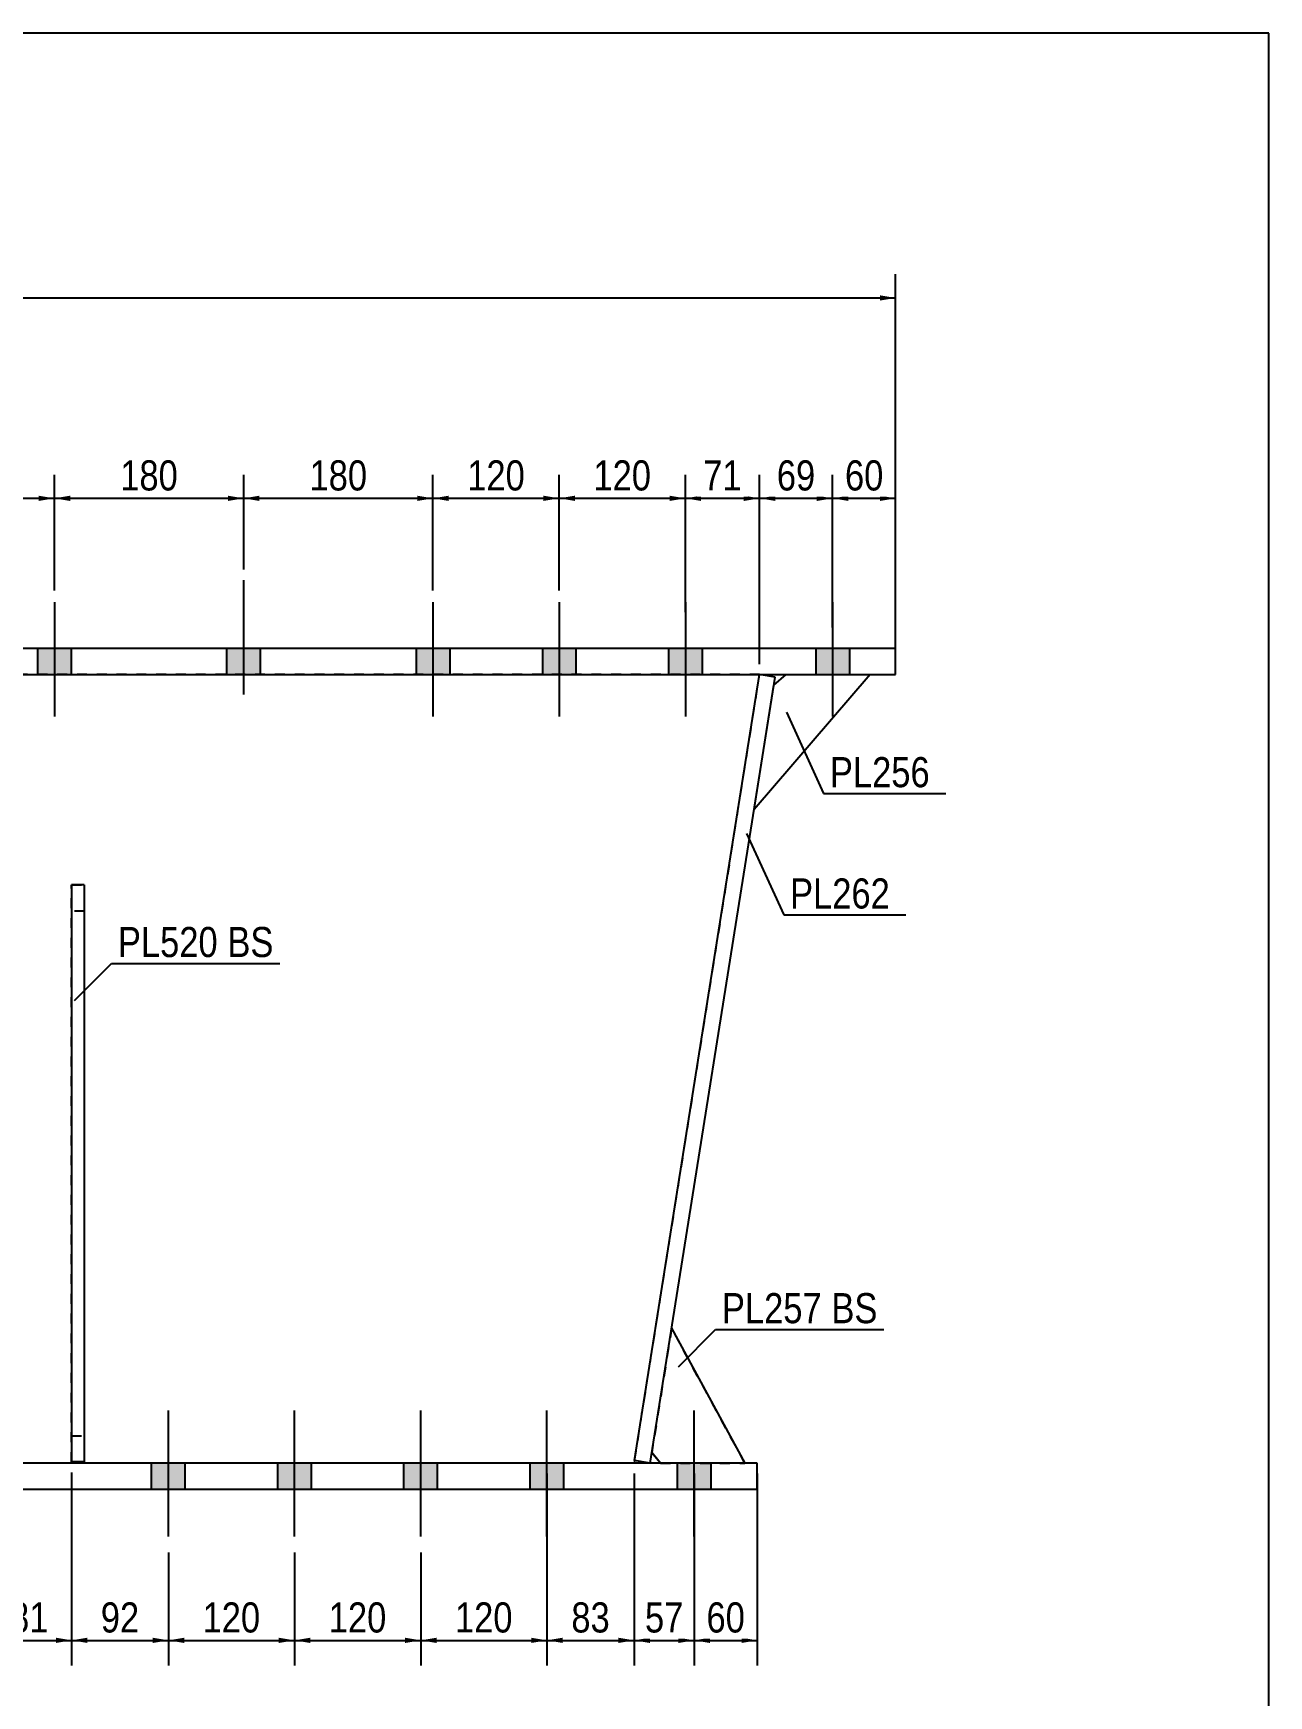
# Model space of a CAD drawing. Header units: millimetres. Extents: x -323 to 89, y -154 to 134.
# Drawn here: x -28.1 to 89.4, y -24.6 to 133.5 of the extents above; entities that cross this region are included whole.
import ezdxf

# ---------------------------------------------------------------- set-up
doc = ezdxf.new("R2010")
doc.units = ezdxf.units.MM
doc.linetypes.add('DXK_LINE_DOT1', pattern=[1.8814, 0.9407, -0.9407])
doc.styles.add('Arial Narrow', font='ARIALN.TTF', dxfattribs={"height": 0.2})

# ---------------------------------------------------------------- blocks, each defined once
blk = doc.blocks.new('Unknown-622304019-1210')
at = {"color": 5, "linetype": 'Continuous'}
for p, q in [((89.43, 133.51), (-320.57, 133.51)), ((89.43, -153.49), (89.43, 133.51))]:
    blk.add_line(p, q, dxfattribs=at)
blk = doc.blocks.new('Part-622304019-8122 - 1231')
at = {"color": 2, "linetype": 'Continuous'}
for p, q in [((29.12, -2.26), (41.01, 72.5)), ((30.6, -2.5), (42.49, 72.26)), ((42.49, 72.26), (41.01, 72.5)), ((30.6, -2.5), (29.12, -2.26))]:
    blk.add_line(p, q, dxfattribs=at)
at = {"color": 7, "linetype": 'DXK_LINE_DOT1'}
blk.add_line((41.01, 72.5), (41.01, 72.5), dxfattribs=at)
blk = doc.blocks.new('Part-622304019-8115 - 1231')
at = {"color": 2, "linetype": 'Continuous'}
for p, q in [((51.53, 72.5), (40.49, 59.66)), ((40.49, 59.66), (42.38, 71.51)), ((42.38, 71.51), (43.53, 72.5))]:
    blk.add_line(p, q, dxfattribs=at)
at = {"color": 7, "linetype": 'DXK_LINE_DOT1'}
blk.add_line((43.53, 72.5), (51.53, 72.5), dxfattribs=at)
blk = doc.blocks.new('Part-622304019-8120 - 1231')
at = {"color": 2, "linetype": 'Continuous'}
for p, q in [((-144.3, 72.5), (-144.3, -2.5)), ((29.12, -2.26), (29.08, -2.5))]:
    blk.add_line(p, q, dxfattribs=at)
at = {"color": 7, "linetype": 'DXK_LINE_DOT1'}
for p, q in [((41.01, 72.5), (-144.3, 72.5)), ((29.12, -2.26), (41.01, 72.5)), ((29.08, -2.5), (-144.3, -2.5))]:
    blk.add_line(p, q, dxfattribs=at)
blk = doc.blocks.new('Part-622304019-11452 - 1231')
at = {"color": 2, "linetype": 'Continuous'}
for p, q in [((53.95, 75), (-70.05, 75)), ((-70.05, 75), (-70.05, 72.5)), ((53.95, 72.5), (53.95, 75)), ((-70.05, 72.5), (53.95, 72.5))]:
    blk.add_line(p, q, dxfattribs=at)
blk = doc.blocks.new('Part-622304019-8125 - 1231')
at = {"color": 2, "linetype": 'Continuous'}
for p, q in [((40.79, -2.5), (-105.73, -2.5)), ((-105.73, -2.5), (-105.73, -5)), ((40.79, -5), (40.79, -2.5)), ((-105.73, -5), (40.79, -5))]:
    blk.add_line(p, q, dxfattribs=at)
blk = doc.blocks.new('Part-622304019-8128 - 1231')
at = {"color": 7, "linetype": 'DXK_LINE_DOT1'}
for p, q in [((32.64, 10.34), (30.76, -1.51)), ((39.6, -2.5), (32.64, 10.34)), ((30.76, -1.51), (31.6, -2.5)), ((31.6, -2.5), (39.6, -2.5))]:
    blk.add_line(p, q, dxfattribs=at)
blk = doc.blocks.new('Part-622304019-8130 - 1231')
at = {"color": 2, "linetype": 'Continuous'}
for p, q in [((32.64, 10.34), (39.6, -2.5)), ((31.6, -2.5), (30.76, -1.51))]:
    blk.add_line(p, q, dxfattribs=at)
blk = doc.blocks.new('Part-622304019-8150 - 1231')
at = {"color": 7, "linetype": 'DXK_LINE_DOT1'}
for p, q in [((-24.41, -2.4), (-24.41, 52.5)), ((-24.41, 52.5), (-23.21, 52.5)), ((-23.21, 52.5), (-23.21, -2.4)), ((-23.21, 50), (-24.41, 50)), ((-24.41, 0.1), (-23.21, 0.1)), ((-23.21, -2.4), (-24.41, -2.4))]:
    blk.add_line(p, q, dxfattribs=at)
blk = doc.blocks.new('Part-622304019-8152 - 1231')
at = {"color": 2, "linetype": 'Continuous'}
for p, q in [((-24.41, 52.5), (-24.41, -2.4)), ((-23.21, 52.5), (-24.41, 52.5)), ((-23.21, 52.5), (-23.21, -2.4)), ((-23.21, -2.4), (-24.41, -2.4))]:
    blk.add_line(p, q, dxfattribs=at)
blk = doc.blocks.new('Bolt-622304019-8155 - 1231')
at = {"linetype": 'Continuous'}
for points in [[(-62.45, 75), (-65.65, 75), (-65.65, 72.5), (-62.45, 72.5)], [(-62.45, 75), (-65.65, 75), (-65.65, 72.5), (-62.45, 72.5)], [(-48.45, 75), (-51.65, 75), (-51.65, 72.5), (-48.45, 72.5)], [(-48.45, 75), (-51.65, 75), (-51.65, 72.5), (-48.45, 72.5)], [(-36.45, 75), (-39.65, 75), (-39.65, 72.5), (-36.45, 72.5)], [(-36.45, 75), (-39.65, 75), (-39.65, 72.5), (-36.45, 72.5)], [(-24.45, 75), (-27.65, 75), (-27.65, 72.5), (-24.45, 72.5)], [(-24.45, 75), (-27.65, 75), (-27.65, 72.5), (-24.45, 72.5)], [(11.55, 75), (8.35, 75), (8.35, 72.5), (11.55, 72.5)], [(11.55, 75), (8.35, 75), (8.35, 72.5), (11.55, 72.5)], [(23.55, 75), (20.35, 75), (20.35, 72.5), (23.55, 72.5)], [(23.55, 75), (20.35, 75), (20.35, 72.5), (23.55, 72.5)], [(35.55, 75), (32.35, 75), (32.35, 72.5), (35.55, 72.5)], [(35.55, 75), (32.35, 75), (32.35, 72.5), (35.55, 72.5)], [(49.55, 75), (46.35, 75), (46.35, 72.5), (49.55, 72.5)], [(49.55, 75), (46.35, 75), (46.35, 72.5), (49.55, 72.5)]]:
    blk.add_hatch(color=3, dxfattribs=at).paths.add_polyline_path(points)
at = {"color": 3, "linetype": 'Continuous'}
for p, q in [((-64.05, 79.4), (-64.05, 68.5)), ((-64.05, 79.4), (-64.05, 68.5)), ((-50.05, 79.4), (-50.05, 68.5)), ((-50.05, 79.4), (-50.05, 68.5)), ((-38.05, 79.4), (-38.05, 68.5)), ((-38.05, 79.4), (-38.05, 68.5)), ((-26.05, 79.4), (-26.05, 68.5)), ((-26.05, 79.4), (-26.05, 68.5)), ((9.95, 79.4), (9.95, 68.5)), ((9.95, 79.4), (9.95, 68.5)), ((21.95, 79.4), (21.95, 68.5)), ((21.95, 79.4), (21.95, 68.5)), ((33.95, 79.4), (33.95, 68.5)), ((33.95, 79.4), (33.95, 68.5)), ((47.95, 79.4), (47.95, 68.5)), ((47.95, 79.4), (47.95, 68.5)), ((-65.65, 75), (-65.65, 72.5)), ((-65.65, 75), (-65.65, 72.5)), ((-62.45, 75), (-62.45, 72.5)), ((-62.45, 75), (-62.45, 72.5)), ((-51.65, 75), (-51.65, 72.5)), ((-51.65, 75), (-51.65, 72.5)), ((-48.45, 75), (-48.45, 72.5)), ((-48.45, 75), (-48.45, 72.5)), ((-39.65, 75), (-39.65, 72.5)), ((-39.65, 75), (-39.65, 72.5)), ((-36.45, 75), (-36.45, 72.5)), ((-36.45, 75), (-36.45, 72.5)), ((-27.65, 75), (-27.65, 72.5)), ((-27.65, 75), (-27.65, 72.5)), ((-24.45, 75), (-24.45, 72.5)), ((-24.45, 75), (-24.45, 72.5)), ((8.35, 75), (8.35, 72.5)), ((8.35, 75), (8.35, 72.5)), ((11.55, 75), (11.55, 72.5)), ((11.55, 75), (11.55, 72.5)), ((20.35, 75), (20.35, 72.5)), ((20.35, 75), (20.35, 72.5)), ((23.55, 75), (23.55, 72.5)), ((23.55, 75), (23.55, 72.5)), ((32.35, 75), (32.35, 72.5)), ((32.35, 75), (32.35, 72.5)), ((35.55, 75), (35.55, 72.5)), ((35.55, 75), (35.55, 72.5)), ((46.35, 75), (46.35, 72.5)), ((46.35, 75), (46.35, 72.5)), ((49.55, 75), (49.55, 72.5)), ((49.55, 75), (49.55, 72.5))]:
    blk.add_line(p, q, dxfattribs=at)
blk = doc.blocks.new('Bolt-622304019-8156 - 1231')
at = {"linetype": 'Continuous'}
blk.add_hatch(color=3, dxfattribs=at).paths.add_polyline_path([(-9.65, 72.5), (-6.45, 72.5), (-6.45, 75), (-9.65, 75)])
blk.add_hatch(color=3, dxfattribs=at).paths.add_polyline_path([(-9.65, 72.5), (-6.45, 72.5), (-6.45, 75), (-9.65, 75)])
at = {"color": 3, "linetype": 'Continuous'}
for p, q in [((-8.05, 70.6), (-8.05, 81.5)), ((-8.05, 70.6), (-8.05, 81.5)), ((-9.65, 72.5), (-9.65, 75)), ((-9.65, 72.5), (-9.65, 75)), ((-6.45, 72.5), (-6.45, 75)), ((-6.45, 72.5), (-6.45, 75))]:
    blk.add_line(p, q, dxfattribs=at)
blk = doc.blocks.new('Bolt-622304019-8161 - 1231')
at = {"linetype": 'Continuous'}
for points in [[(-98.13, -2.5), (-101.33, -2.5), (-101.33, -5), (-98.13, -5)], [(-98.13, -2.5), (-101.33, -2.5), (-101.33, -5), (-98.13, -5)], [(-98.13, -2.5), (-101.33, -2.5), (-101.33, -5), (-98.13, -5)], [(-98.13, -2.5), (-101.33, -2.5), (-101.33, -5), (-98.13, -5)], [(-84.13, -2.5), (-87.33, -2.5), (-87.33, -5), (-84.13, -5)], [(-84.13, -2.5), (-87.33, -2.5), (-87.33, -5), (-84.13, -5)], [(-84.13, -2.5), (-87.33, -2.5), (-87.33, -5), (-84.13, -5)], [(-84.13, -2.5), (-87.33, -2.5), (-87.33, -5), (-84.13, -5)], [(-72.13, -2.5), (-75.33, -2.5), (-75.33, -5), (-72.13, -5)], [(-72.13, -2.5), (-75.33, -2.5), (-75.33, -5), (-72.13, -5)], [(-72.13, -2.5), (-75.33, -2.5), (-75.33, -5), (-72.13, -5)], [(-72.13, -2.5), (-75.33, -2.5), (-75.33, -5), (-72.13, -5)], [(-60.13, -2.5), (-63.33, -2.5), (-63.33, -5), (-60.13, -5)], [(-60.13, -2.5), (-63.33, -2.5), (-63.33, -5), (-60.13, -5)], [(-60.13, -2.5), (-63.33, -2.5), (-63.33, -5), (-60.13, -5)], [(-60.13, -2.5), (-63.33, -2.5), (-63.33, -5), (-60.13, -5)], [(-48.13, -2.5), (-51.33, -2.5), (-51.33, -5), (-48.13, -5)], [(-48.13, -2.5), (-51.33, -2.5), (-51.33, -5), (-48.13, -5)], [(-48.13, -2.5), (-51.33, -2.5), (-51.33, -5), (-48.13, -5)], [(-48.13, -2.5), (-51.33, -2.5), (-51.33, -5), (-48.13, -5)], [(-30.87, -2.5), (-34.07, -2.5), (-34.07, -5), (-30.87, -5)], [(-30.87, -2.5), (-34.07, -2.5), (-34.07, -5), (-30.87, -5)], [(-30.87, -2.5), (-34.07, -2.5), (-34.07, -5), (-30.87, -5)], [(-30.87, -2.5), (-34.07, -2.5), (-34.07, -5), (-30.87, -5)], [(-13.61, -2.5), (-16.81, -2.5), (-16.81, -5), (-13.61, -5)], [(-13.61, -2.5), (-16.81, -2.5), (-16.81, -5), (-13.61, -5)], [(-13.61, -2.5), (-16.81, -2.5), (-16.81, -5), (-13.61, -5)], [(-13.61, -2.5), (-16.81, -2.5), (-16.81, -5), (-13.61, -5)], [(-1.61, -2.5), (-4.81, -2.5), (-4.81, -5), (-1.61, -5)], [(-1.61, -2.5), (-4.81, -2.5), (-4.81, -5), (-1.61, -5)], [(-1.61, -2.5), (-4.81, -2.5), (-4.81, -5), (-1.61, -5)], [(-1.61, -2.5), (-4.81, -2.5), (-4.81, -5), (-1.61, -5)], [(10.39, -2.5), (7.19, -2.5), (7.19, -5), (10.39, -5)], [(10.39, -2.5), (7.19, -2.5), (7.19, -5), (10.39, -5)], [(10.39, -2.5), (7.19, -2.5), (7.19, -5), (10.39, -5)], [(10.39, -2.5), (7.19, -2.5), (7.19, -5), (10.39, -5)], [(22.39, -2.5), (19.19, -2.5), (19.19, -5), (22.39, -5)], [(22.39, -2.5), (19.19, -2.5), (19.19, -5), (22.39, -5)], [(22.39, -2.5), (19.19, -2.5), (19.19, -5), (22.39, -5)], [(22.39, -2.5), (19.19, -2.5), (19.19, -5), (22.39, -5)], [(36.39, -2.5), (33.19, -2.5), (33.19, -5), (36.39, -5)], [(36.39, -2.5), (33.19, -2.5), (33.19, -5), (36.39, -5)], [(36.39, -2.5), (33.19, -2.5), (33.19, -5), (36.39, -5)], [(36.39, -2.5), (33.19, -2.5), (33.19, -5), (36.39, -5)]]:
    blk.add_hatch(color=3, dxfattribs=at).paths.add_polyline_path(points)
at = {"color": 3, "linetype": 'Continuous'}
for p, q in [((-99.73, -9.48), (-99.73, 2.5)), ((-99.73, -9.48), (-99.73, 2.5)), ((-99.73, -9.48), (-99.73, 2.5)), ((-99.73, -9.48), (-99.73, 2.5)), ((-85.73, -9.48), (-85.73, 2.5)), ((-85.73, -9.48), (-85.73, 2.5)), ((-85.73, -9.48), (-85.73, 2.5)), ((-85.73, -9.48), (-85.73, 2.5)), ((-73.73, -9.48), (-73.73, 2.5)), ((-73.73, -9.48), (-73.73, 2.5)), ((-73.73, -9.48), (-73.73, 2.5)), ((-73.73, -9.48), (-73.73, 2.5)), ((-61.73, -9.48), (-61.73, 2.5)), ((-61.73, -9.48), (-61.73, 2.5)), ((-61.73, -9.48), (-61.73, 2.5)), ((-61.73, -9.48), (-61.73, 2.5)), ((-49.73, -9.48), (-49.73, 2.5)), ((-49.73, -9.48), (-49.73, 2.5)), ((-49.73, -9.48), (-49.73, 2.5)), ((-49.73, -9.48), (-49.73, 2.5)), ((-32.47, -9.48), (-32.47, 2.5)), ((-32.47, -9.48), (-32.47, 2.5)), ((-32.47, -9.48), (-32.47, 2.5)), ((-32.47, -9.48), (-32.47, 2.5)), ((-15.21, -9.48), (-15.21, 2.5)), ((-15.21, -9.48), (-15.21, 2.5)), ((-15.21, -9.48), (-15.21, 2.5)), ((-15.21, -9.48), (-15.21, 2.5)), ((-3.21, -9.48), (-3.21, 2.5)), ((-3.21, -9.48), (-3.21, 2.5)), ((-3.21, -9.48), (-3.21, 2.5)), ((-3.21, -9.48), (-3.21, 2.5)), ((8.79, -9.48), (8.79, 2.5)), ((8.79, -9.48), (8.79, 2.5)), ((8.79, -9.48), (8.79, 2.5)), ((8.79, -9.48), (8.79, 2.5)), ((20.79, -9.48), (20.79, 2.5)), ((20.79, -9.48), (20.79, 2.5)), ((20.79, -9.48), (20.79, 2.5)), ((20.79, -9.48), (20.79, 2.5)), ((34.79, -9.48), (34.79, 2.5)), ((34.79, -9.48), (34.79, 2.5)), ((34.79, -9.48), (34.79, 2.5)), ((34.79, -9.48), (34.79, 2.5)), ((-101.33, -5), (-101.33, -2.5)), ((-101.33, -5), (-101.33, -2.5)), ((-101.33, -5), (-101.33, -2.5)), ((-101.33, -5), (-101.33, -2.5)), ((-98.13, -5), (-98.13, -2.5)), ((-98.13, -5), (-98.13, -2.5)), ((-98.13, -5), (-98.13, -2.5)), ((-98.13, -5), (-98.13, -2.5)), ((-87.33, -5), (-87.33, -2.5)), ((-87.33, -5), (-87.33, -2.5)), ((-87.33, -5), (-87.33, -2.5)), ((-87.33, -5), (-87.33, -2.5)), ((-84.13, -5), (-84.13, -2.5)), ((-84.13, -5), (-84.13, -2.5)), ((-84.13, -5), (-84.13, -2.5)), ((-84.13, -5), (-84.13, -2.5)), ((-75.33, -5), (-75.33, -2.5)), ((-75.33, -5), (-75.33, -2.5)), ((-75.33, -5), (-75.33, -2.5)), ((-75.33, -5), (-75.33, -2.5)), ((-72.13, -5), (-72.13, -2.5)), ((-72.13, -5), (-72.13, -2.5)), ((-72.13, -5), (-72.13, -2.5)), ((-72.13, -5), (-72.13, -2.5)), ((-63.33, -5), (-63.33, -2.5)), ((-63.33, -5), (-63.33, -2.5)), ((-63.33, -5), (-63.33, -2.5)), ((-63.33, -5), (-63.33, -2.5)), ((-60.13, -5), (-60.13, -2.5)), ((-60.13, -5), (-60.13, -2.5)), ((-60.13, -5), (-60.13, -2.5)), ((-60.13, -5), (-60.13, -2.5)), ((-51.33, -5), (-51.33, -2.5)), ((-51.33, -5), (-51.33, -2.5)), ((-51.33, -5), (-51.33, -2.5)), ((-51.33, -5), (-51.33, -2.5)), ((-48.13, -5), (-48.13, -2.5)), ((-48.13, -5), (-48.13, -2.5)), ((-48.13, -5), (-48.13, -2.5)), ((-48.13, -5), (-48.13, -2.5)), ((-34.07, -5), (-34.07, -2.5)), ((-34.07, -5), (-34.07, -2.5)), ((-34.07, -5), (-34.07, -2.5)), ((-34.07, -5), (-34.07, -2.5)), ((-30.87, -5), (-30.87, -2.5)), ((-30.87, -5), (-30.87, -2.5)), ((-30.87, -5), (-30.87, -2.5)), ((-30.87, -5), (-30.87, -2.5)), ((-16.81, -5), (-16.81, -2.5)), ((-16.81, -5), (-16.81, -2.5)), ((-16.81, -5), (-16.81, -2.5)), ((-16.81, -5), (-16.81, -2.5)), ((-13.61, -5), (-13.61, -2.5)), ((-13.61, -5), (-13.61, -2.5)), ((-13.61, -5), (-13.61, -2.5)), ((-13.61, -5), (-13.61, -2.5)), ((-4.81, -5), (-4.81, -2.5)), ((-4.81, -5), (-4.81, -2.5)), ((-4.81, -5), (-4.81, -2.5)), ((-4.81, -5), (-4.81, -2.5)), ((-1.61, -5), (-1.61, -2.5)), ((-1.61, -5), (-1.61, -2.5)), ((-1.61, -5), (-1.61, -2.5)), ((-1.61, -5), (-1.61, -2.5)), ((7.19, -5), (7.19, -2.5)), ((7.19, -5), (7.19, -2.5)), ((7.19, -5), (7.19, -2.5)), ((7.19, -5), (7.19, -2.5)), ((10.39, -5), (10.39, -2.5)), ((10.39, -5), (10.39, -2.5)), ((10.39, -5), (10.39, -2.5)), ((10.39, -5), (10.39, -2.5)), ((19.19, -5), (19.19, -2.5)), ((19.19, -5), (19.19, -2.5)), ((19.19, -5), (19.19, -2.5)), ((19.19, -5), (19.19, -2.5)), ((22.39, -5), (22.39, -2.5)), ((22.39, -5), (22.39, -2.5)), ((22.39, -5), (22.39, -2.5)), ((22.39, -5), (22.39, -2.5)), ((33.19, -5), (33.19, -2.5)), ((33.19, -5), (33.19, -2.5)), ((33.19, -5), (33.19, -2.5)), ((33.19, -5), (33.19, -2.5)), ((36.39, -5), (36.39, -2.5)), ((36.39, -5), (36.39, -2.5)), ((36.39, -5), (36.39, -2.5)), ((36.39, -5), (36.39, -2.5))]:
    blk.add_line(p, q, dxfattribs=at)
blk = doc.blocks.new('StraightDimension-622304019-12564 - 1231')
at = {"linetype": 'Continuous'}
for points in [[(35.45, 89.02), (33.95, 89.27), (35.45, 89.52)], [(39.51, 89.52), (41.01, 89.27), (39.51, 89.02)]]:
    blk.add_hatch(color=7, dxfattribs=at).paths.add_polyline_path(points)
at = {"color": 7, "linetype": 'Continuous'}
for p, q in [((33.95, 78.44), (33.95, 91.52)), ((41.01, 73.5), (41.01, 91.52)), ((33.95, 89.27), (41.01, 89.27))]:
    blk.add_line(p, q, dxfattribs=at)
at = {"color": 0}
blk.add_wipeout([(39.91, 89.42), (39.91, 93.62), (35.05, 93.62), (35.05, 89.42)], dxfattribs=at)
at = {"color": 3, "style": 'Arial Narrow'}
blk.add_text('71', height=2.863, dxfattribs=at).set_placement((35.65, 90.02))
blk = doc.blocks.new('StraightDimension-622304019-12569 - 1231')
at = {"linetype": 'Continuous'}
for points in [[(-36.55, 89.02), (-38.05, 89.27), (-36.55, 89.52)], [(-27.55, 89.52), (-26.05, 89.27), (-27.55, 89.02)]]:
    blk.add_hatch(color=7, dxfattribs=at).paths.add_polyline_path(points)
at = {"color": 7, "linetype": 'Continuous'}
for p, q in [((-38.05, 80.5), (-38.05, 91.52)), ((-26.05, 80.5), (-26.05, 91.52)), ((-38.05, 89.27), (-26.05, 89.27))]:
    blk.add_line(p, q, dxfattribs=at)
at = {"color": 0}
blk.add_wipeout([(-28.7, 89.42), (-28.7, 93.62), (-35.39, 93.62), (-35.39, 89.42)], dxfattribs=at)
at = {"color": 3, "style": 'Arial Narrow'}
blk.add_text('120', height=2.863, dxfattribs=at).set_placement((-34.79, 90.02))
blk = doc.blocks.new('StraightDimension-622304019-13464 - 1231')
at = {"linetype": 'Continuous'}
for points in [[(22.29, -19.62), (20.79, -19.37), (22.29, -19.12)], [(27.58, -19.12), (29.08, -19.37), (27.58, -19.62)]]:
    blk.add_hatch(color=7, dxfattribs=at).paths.add_polyline_path(points)
at = {"color": 7, "linetype": 'Continuous'}
for p, q in [((20.79, -3.5), (20.79, -21.77)), ((29.08, -3.5), (29.08, -21.77)), ((20.79, -19.37), (29.08, -19.37))]:
    blk.add_line(p, q, dxfattribs=at)
at = {"color": 0}
blk.add_wipeout([(27.36, -19.22), (27.36, -15.02), (22.51, -15.02), (22.51, -19.22)], dxfattribs=at)
at = {"color": 3, "style": 'Arial Narrow'}
blk.add_text('83', height=2.863, dxfattribs=at).set_placement((23.11, -18.62))
blk = doc.blocks.new('StraightDimension-622304019-1991 - 1231')
at = {"linetype": 'Continuous'}
blk.add_hatch(color=7, dxfattribs=at).paths.add_polyline_path([(52.45, 108.58), (53.95, 108.33), (52.45, 108.08)])
at = {"color": 7, "linetype": 'Continuous'}
for p, q in [((53.95, 73.5), (53.95, 110.58)), ((-301.5, 108.33), (53.95, 108.33))]:
    blk.add_line(p, q, dxfattribs=at)
blk = doc.blocks.new('StraightDimension-622304019-12562 - 1231')
at = {"linetype": 'Continuous'}
for points in [[(49.45, 89.02), (47.95, 89.27), (49.45, 89.52)], [(52.45, 89.52), (53.95, 89.27), (52.45, 89.02)]]:
    blk.add_hatch(color=7, dxfattribs=at).paths.add_polyline_path(points)
at = {"color": 7, "linetype": 'Continuous'}
for p, q in [((47.95, 76.97), (47.95, 91.52)), ((53.95, 73.5), (53.95, 91.52)), ((47.95, 89.27), (53.95, 89.27))]:
    blk.add_line(p, q, dxfattribs=at)
at = {"color": 0}
blk.add_wipeout([(53.38, 89.42), (53.38, 93.62), (48.53, 93.62), (48.53, 89.42)], dxfattribs=at)
at = {"color": 3, "style": 'Arial Narrow'}
blk.add_text('60', height=2.863, dxfattribs=at).set_placement((49.13, 90.02))
blk = doc.blocks.new('StraightDimension-622304019-12563 - 1231')
at = {"linetype": 'Continuous'}
for points in [[(42.51, 89.02), (41.01, 89.27), (42.51, 89.52)], [(46.45, 89.52), (47.95, 89.27), (46.45, 89.02)]]:
    blk.add_hatch(color=7, dxfattribs=at).paths.add_polyline_path(points)
at = {"color": 7, "linetype": 'Continuous'}
for p, q in [((41.01, 73.5), (41.01, 91.52)), ((47.95, 76.97), (47.95, 91.52)), ((41.01, 89.27), (47.95, 89.27))]:
    blk.add_line(p, q, dxfattribs=at)
at = {"color": 0}
blk.add_wipeout([(46.91, 89.42), (46.91, 93.62), (42.05, 93.62), (42.05, 89.42)], dxfattribs=at)
at = {"color": 3, "style": 'Arial Narrow'}
blk.add_text('69', height=2.863, dxfattribs=at).set_placement((42.65, 90.02))
blk = doc.blocks.new('StraightDimension-622304019-12565 - 1231')
at = {"linetype": 'Continuous'}
for points in [[(23.45, 89.02), (21.95, 89.27), (23.45, 89.52)], [(32.45, 89.52), (33.95, 89.27), (32.45, 89.02)]]:
    blk.add_hatch(color=7, dxfattribs=at).paths.add_polyline_path(points)
at = {"color": 7, "linetype": 'Continuous'}
for p, q in [((21.95, 80.5), (21.95, 91.52)), ((33.95, 78.44), (33.95, 91.52)), ((21.95, 89.27), (33.95, 89.27))]:
    blk.add_line(p, q, dxfattribs=at)
at = {"color": 0}
blk.add_wipeout([(31.3, 89.42), (31.3, 93.62), (24.61, 93.62), (24.61, 89.42)], dxfattribs=at)
at = {"color": 3, "style": 'Arial Narrow'}
blk.add_text('120', height=2.863, dxfattribs=at).set_placement((25.21, 90.02))
blk = doc.blocks.new('StraightDimension-622304019-12566 - 1231')
at = {"linetype": 'Continuous'}
for points in [[(11.45, 89.02), (9.95, 89.27), (11.45, 89.52)], [(20.45, 89.52), (21.95, 89.27), (20.45, 89.02)]]:
    blk.add_hatch(color=7, dxfattribs=at).paths.add_polyline_path(points)
at = {"color": 7, "linetype": 'Continuous'}
for p, q in [((9.95, 80.5), (9.95, 91.52)), ((21.95, 80.5), (21.95, 91.52)), ((9.95, 89.27), (21.95, 89.27))]:
    blk.add_line(p, q, dxfattribs=at)
at = {"color": 0}
blk.add_wipeout([(19.3, 89.42), (19.3, 93.62), (12.61, 93.62), (12.61, 89.42)], dxfattribs=at)
at = {"color": 3, "style": 'Arial Narrow'}
blk.add_text('120', height=2.863, dxfattribs=at).set_placement((13.21, 90.02))
blk = doc.blocks.new('StraightDimension-622304019-12567 - 1231')
at = {"linetype": 'Continuous'}
for points in [[(-6.55, 89.02), (-8.05, 89.27), (-6.55, 89.52)], [(8.45, 89.52), (9.95, 89.27), (8.45, 89.02)]]:
    blk.add_hatch(color=7, dxfattribs=at).paths.add_polyline_path(points)
at = {"color": 7, "linetype": 'Continuous'}
for p, q in [((-8.05, 82.5), (-8.05, 91.52)), ((9.95, 80.5), (9.95, 91.52)), ((-8.05, 89.27), (9.95, 89.27))]:
    blk.add_line(p, q, dxfattribs=at)
at = {"color": 0}
blk.add_wipeout([(4.3, 89.42), (4.3, 93.62), (-2.39, 93.62), (-2.39, 89.42)], dxfattribs=at)
at = {"color": 3, "style": 'Arial Narrow'}
blk.add_text('180', height=2.863, dxfattribs=at).set_placement((-1.79, 90.02))
blk = doc.blocks.new('StraightDimension-622304019-12568 - 1231')
at = {"linetype": 'Continuous'}
for points in [[(-24.55, 89.02), (-26.05, 89.27), (-24.55, 89.52)], [(-9.55, 89.52), (-8.05, 89.27), (-9.55, 89.02)]]:
    blk.add_hatch(color=7, dxfattribs=at).paths.add_polyline_path(points)
at = {"color": 7, "linetype": 'Continuous'}
for p, q in [((-26.05, 80.5), (-26.05, 91.52)), ((-8.05, 82.5), (-8.05, 91.52)), ((-26.05, 89.27), (-8.05, 89.27))]:
    blk.add_line(p, q, dxfattribs=at)
at = {"color": 0}
blk.add_wipeout([(-13.7, 89.42), (-13.7, 93.62), (-20.39, 93.62), (-20.39, 89.42)], dxfattribs=at)
at = {"color": 3, "style": 'Arial Narrow'}
blk.add_text('180', height=2.863, dxfattribs=at).set_placement((-19.79, 90.02))
blk = doc.blocks.new('StraightDimension-622304019-13462 - 1231')
at = {"linetype": 'Continuous'}
for points in [[(36.29, -19.62), (34.79, -19.37), (36.29, -19.12)], [(39.29, -19.12), (40.79, -19.37), (39.29, -19.62)]]:
    blk.add_hatch(color=7, dxfattribs=at).paths.add_polyline_path(points)
at = {"color": 7, "linetype": 'Continuous'}
for p, q in [((34.79, -3.5), (34.79, -21.77)), ((40.79, -3.5), (40.79, -21.77)), ((34.79, -19.37), (40.79, -19.37))]:
    blk.add_line(p, q, dxfattribs=at)
at = {"color": 0}
blk.add_wipeout([(40.21, -19.22), (40.21, -15.02), (35.36, -15.02), (35.36, -19.22)], dxfattribs=at)
at = {"color": 3, "style": 'Arial Narrow'}
blk.add_text('60', height=2.863, dxfattribs=at).set_placement((35.96, -18.62))
blk = doc.blocks.new('StraightDimension-622304019-13463 - 1231')
at = {"linetype": 'Continuous'}
for points in [[(30.58, -19.62), (29.08, -19.37), (30.58, -19.12)], [(33.29, -19.12), (34.79, -19.37), (33.29, -19.62)]]:
    blk.add_hatch(color=7, dxfattribs=at).paths.add_polyline_path(points)
at = {"color": 7, "linetype": 'Continuous'}
for p, q in [((29.08, -3.5), (29.08, -21.77)), ((34.79, -3.5), (34.79, -21.77)), ((29.08, -19.37), (34.79, -19.37))]:
    blk.add_line(p, q, dxfattribs=at)
at = {"color": 0}
blk.add_wipeout([(34.36, -19.22), (34.36, -15.02), (29.51, -15.02), (29.51, -19.22)], dxfattribs=at)
at = {"color": 3, "style": 'Arial Narrow'}
blk.add_text('57', height=2.863, dxfattribs=at).set_placement((30.11, -18.62))
blk = doc.blocks.new('StraightDimension-622304019-13465 - 1231')
at = {"linetype": 'Continuous'}
for points in [[(10.29, -19.62), (8.79, -19.37), (10.29, -19.12)], [(19.29, -19.12), (20.79, -19.37), (19.29, -19.62)]]:
    blk.add_hatch(color=7, dxfattribs=at).paths.add_polyline_path(points)
at = {"color": 7, "linetype": 'Continuous'}
for p, q in [((20.79, -3.5), (20.79, -21.77)), ((8.79, -11), (8.79, -21.77)), ((8.79, -19.37), (20.79, -19.37))]:
    blk.add_line(p, q, dxfattribs=at)
at = {"color": 0}
blk.add_wipeout([(18.13, -19.22), (18.13, -15.02), (11.44, -15.02), (11.44, -19.22)], dxfattribs=at)
at = {"color": 3, "style": 'Arial Narrow'}
blk.add_text('120', height=2.863, dxfattribs=at).set_placement((12.04, -18.62))
blk = doc.blocks.new('StraightDimension-622304019-13466 - 1231')
at = {"linetype": 'Continuous'}
for points in [[(-1.71, -19.62), (-3.21, -19.37), (-1.71, -19.12)], [(7.29, -19.12), (8.79, -19.37), (7.29, -19.62)]]:
    blk.add_hatch(color=7, dxfattribs=at).paths.add_polyline_path(points)
at = {"color": 7, "linetype": 'Continuous'}
for p, q in [((-3.21, -11), (-3.21, -21.77)), ((8.79, -11), (8.79, -21.77)), ((-3.21, -19.37), (8.79, -19.37))]:
    blk.add_line(p, q, dxfattribs=at)
at = {"color": 0}
blk.add_wipeout([(6.13, -19.22), (6.13, -15.02), (-0.56, -15.02), (-0.56, -19.22)], dxfattribs=at)
at = {"color": 3, "style": 'Arial Narrow'}
blk.add_text('120', height=2.863, dxfattribs=at).set_placement((0.04, -18.62))
blk = doc.blocks.new('StraightDimension-622304019-13467 - 1231')
at = {"linetype": 'Continuous'}
for points in [[(-13.71, -19.62), (-15.21, -19.37), (-13.71, -19.12)], [(-4.71, -19.12), (-3.21, -19.37), (-4.71, -19.62)]]:
    blk.add_hatch(color=7, dxfattribs=at).paths.add_polyline_path(points)
at = {"color": 7, "linetype": 'Continuous'}
for p, q in [((-15.21, -11), (-15.21, -21.77)), ((-3.21, -11), (-3.21, -21.77)), ((-15.21, -19.37), (-3.21, -19.37))]:
    blk.add_line(p, q, dxfattribs=at)
at = {"color": 0}
blk.add_wipeout([(-5.87, -19.22), (-5.87, -15.02), (-12.56, -15.02), (-12.56, -19.22)], dxfattribs=at)
at = {"color": 3, "style": 'Arial Narrow'}
blk.add_text('120', height=2.863, dxfattribs=at).set_placement((-11.96, -18.62))
blk = doc.blocks.new('StraightDimension-622304019-13468 - 1231')
at = {"linetype": 'Continuous'}
for points in [[(-22.91, -19.62), (-24.41, -19.37), (-22.91, -19.12)], [(-16.71, -19.12), (-15.21, -19.37), (-16.71, -19.62)]]:
    blk.add_hatch(color=7, dxfattribs=at).paths.add_polyline_path(points)
at = {"color": 7, "linetype": 'Continuous'}
for p, q in [((-24.41, -3.4), (-24.41, -21.77)), ((-15.21, -11), (-15.21, -21.77)), ((-24.41, -19.37), (-15.21, -19.37))]:
    blk.add_line(p, q, dxfattribs=at)
at = {"color": 0}
blk.add_wipeout([(-17.39, -19.22), (-17.39, -15.02), (-22.24, -15.02), (-22.24, -19.22)], dxfattribs=at)
at = {"color": 3, "style": 'Arial Narrow'}
blk.add_text('92', height=2.863, dxfattribs=at).set_placement((-21.64, -18.62))
blk = doc.blocks.new('StraightDimension-622304019-13469 - 1231')
at = {"linetype": 'Continuous'}
for points in [[(-30.97, -19.62), (-32.47, -19.37), (-30.97, -19.12)], [(-25.91, -19.12), (-24.41, -19.37), (-25.91, -19.62)]]:
    blk.add_hatch(color=7, dxfattribs=at).paths.add_polyline_path(points)
at = {"color": 7, "linetype": 'Continuous'}
for p, q in [((-32.47, -3.4), (-32.47, -21.77)), ((-24.41, -3.4), (-24.41, -21.77)), ((-32.47, -19.37), (-24.41, -19.37))]:
    blk.add_line(p, q, dxfattribs=at)
at = {"color": 0}
blk.add_wipeout([(-26.01, -19.22), (-26.01, -15.02), (-30.87, -15.02), (-30.87, -19.22)], dxfattribs=at)
at = {"color": 3, "style": 'Arial Narrow'}
blk.add_text('81', height=2.863, dxfattribs=at).set_placement((-30.27, -18.62))
blk = doc.blocks.new('Mark-622304019-8241 - 1231')
at = {"color": 0}
blk.add_wipeout([(53.41, 50.25), (53.41, 53.25), (43.91, 53.25), (43.91, 50.25)], dxfattribs=at)
blk.add_wipeout([(53.41, 50.25), (53.41, 53.25), (43.91, 53.25), (43.91, 50.25)], dxfattribs=at)
at = {"color": 7, "linetype": 'Continuous'}
for p, q in [((39.77, 57.38), (43.31, 49.65)), ((43.31, 49.65), (54.91, 49.65))]:
    blk.add_line(p, q, dxfattribs=at)
at = {"color": 3, "style": 'Arial Narrow'}
blk.add_text('PL262', height=2.863, dxfattribs=at).set_placement((43.91, 50.25))
blk = doc.blocks.new('Mark-622304019-8226 - 1231')
at = {"color": 0}
blk.add_wipeout([(57.21, 61.79), (57.21, 64.79), (47.7, 64.79), (47.7, 61.79)], dxfattribs=at)
blk.add_wipeout([(57.21, 61.79), (57.21, 64.79), (47.7, 64.79), (47.7, 61.79)], dxfattribs=at)
at = {"color": 7, "linetype": 'Continuous'}
for p, q in [((43.57, 68.93), (47.1, 61.19)), ((47.1, 61.19), (58.71, 61.19))]:
    blk.add_line(p, q, dxfattribs=at)
at = {"color": 3, "style": 'Arial Narrow'}
blk.add_text('PL256', height=2.863, dxfattribs=at).set_placement((47.7, 61.79))
blk = doc.blocks.new('MarkSet-622304019-8198 - 1231')
at = {"color": 0}
for points in [[(46.94, 10.8), (46.94, 13.8), (37.43, 13.8), (37.43, 10.8)], [(52.22, 10.8), (52.22, 13.8), (47.84, 13.8), (47.84, 10.8)]]:
    blk.add_wipeout(points, dxfattribs=at)
for points in [[(46.94, 10.8), (46.94, 13.8), (37.43, 13.8), (37.43, 10.8)], [(52.22, 10.8), (52.22, 13.8), (47.84, 13.8), (47.84, 10.8)]]:
    blk.add_wipeout(points, dxfattribs=at)
at = {"color": 7, "linetype": 'Continuous'}
for p, q in [((33.3, 6.66), (36.83, 10.2)), ((36.83, 10.2), (52.82, 10.2))]:
    blk.add_line(p, q, dxfattribs=at)
at = {"color": 3, "style": 'Arial Narrow'}
for s, p in [('PL257', (37.43, 10.8)), ('BS', (47.84, 10.8))]:
    blk.add_text(s, height=2.863, dxfattribs=at).set_placement(p)
blk = doc.blocks.new('MarkSet-622304019-8210 - 1231')
at = {"color": 0}
for points in [[(-10.5, 45.63), (-10.5, 48.63), (-20.01, 48.63), (-20.01, 45.63)], [(-5.22, 45.63), (-5.22, 48.63), (-9.6, 48.63), (-9.6, 45.63)]]:
    blk.add_wipeout(points, dxfattribs=at)
for points in [[(-10.5, 45.63), (-10.5, 48.63), (-20.01, 48.63), (-20.01, 45.63)], [(-5.22, 45.63), (-5.22, 48.63), (-9.6, 48.63), (-9.6, 45.63)]]:
    blk.add_wipeout(points, dxfattribs=at)
at = {"color": 7, "linetype": 'Continuous'}
for p, q in [((-24.14, 41.49), (-20.61, 45.03)), ((-20.61, 45.03), (-4.62, 45.03))]:
    blk.add_line(p, q, dxfattribs=at)
at = {"color": 3, "style": 'Arial Narrow'}
for s, p in [('PL520', (-20.01, 45.63)), ('BS', (-9.6, 45.63))]:
    blk.add_text(s, height=2.863, dxfattribs=at).set_placement(p)

msp = doc.modelspace()

# ---------------------------------------------------------------- block references
for name in ['Unknown-622304019-1210', 'Bolt-622304019-8156 - 1231', 'Bolt-622304019-8155 - 1231', 'Part-622304019-11452 - 1231', 'Part-622304019-8120 - 1231', 'Part-622304019-8122 - 1231', 'Part-622304019-8115 - 1231', 'Part-622304019-8150 - 1231', 'Part-622304019-8152 - 1231', 'Part-622304019-8128 - 1231', 'Part-622304019-8130 - 1231', 'Bolt-622304019-8161 - 1231', 'Part-622304019-8125 - 1231']:
    msp.add_blockref(name, (0, 0))

# ---------------------------------------------------------------- next in the draw order: block references
for name in ['StraightDimension-622304019-12569 - 1231', 'StraightDimension-622304019-12564 - 1231', 'Mark-622304019-8226 - 1231', 'Mark-622304019-8241 - 1231', 'MarkSet-622304019-8210 - 1231', 'MarkSet-622304019-8198 - 1231', 'StraightDimension-622304019-13464 - 1231', 'StraightDimension-622304019-13462 - 1231']:
    msp.add_blockref(name, (0, 0))

# ---------------------------------------------------------------- next in the draw order: block references
for name in ['StraightDimension-622304019-1991 - 1231', 'StraightDimension-622304019-13465 - 1231', 'StraightDimension-622304019-13463 - 1231']:
    msp.add_blockref(name, (0, 0))

# ---------------------------------------------------------------- next in the draw order: block references
for name in ['StraightDimension-622304019-12565 - 1231', 'StraightDimension-622304019-12562 - 1231', 'StraightDimension-622304019-13466 - 1231']:
    msp.add_blockref(name, (0, 0))

# ---------------------------------------------------------------- next in the draw order: block references
for name in ['StraightDimension-622304019-12566 - 1231', 'StraightDimension-622304019-12563 - 1231', 'StraightDimension-622304019-13467 - 1231']:
    msp.add_blockref(name, (0, 0))

# ---------------------------------------------------------------- next in the draw order: block references
for name in ['StraightDimension-622304019-12567 - 1231', 'StraightDimension-622304019-13468 - 1231']:
    msp.add_blockref(name, (0, 0))

# ---------------------------------------------------------------- next in the draw order: block references
for name in ['StraightDimension-622304019-12568 - 1231', 'StraightDimension-622304019-13469 - 1231']:
    msp.add_blockref(name, (0, 0))

doc.saveas('drawing.dxf')
